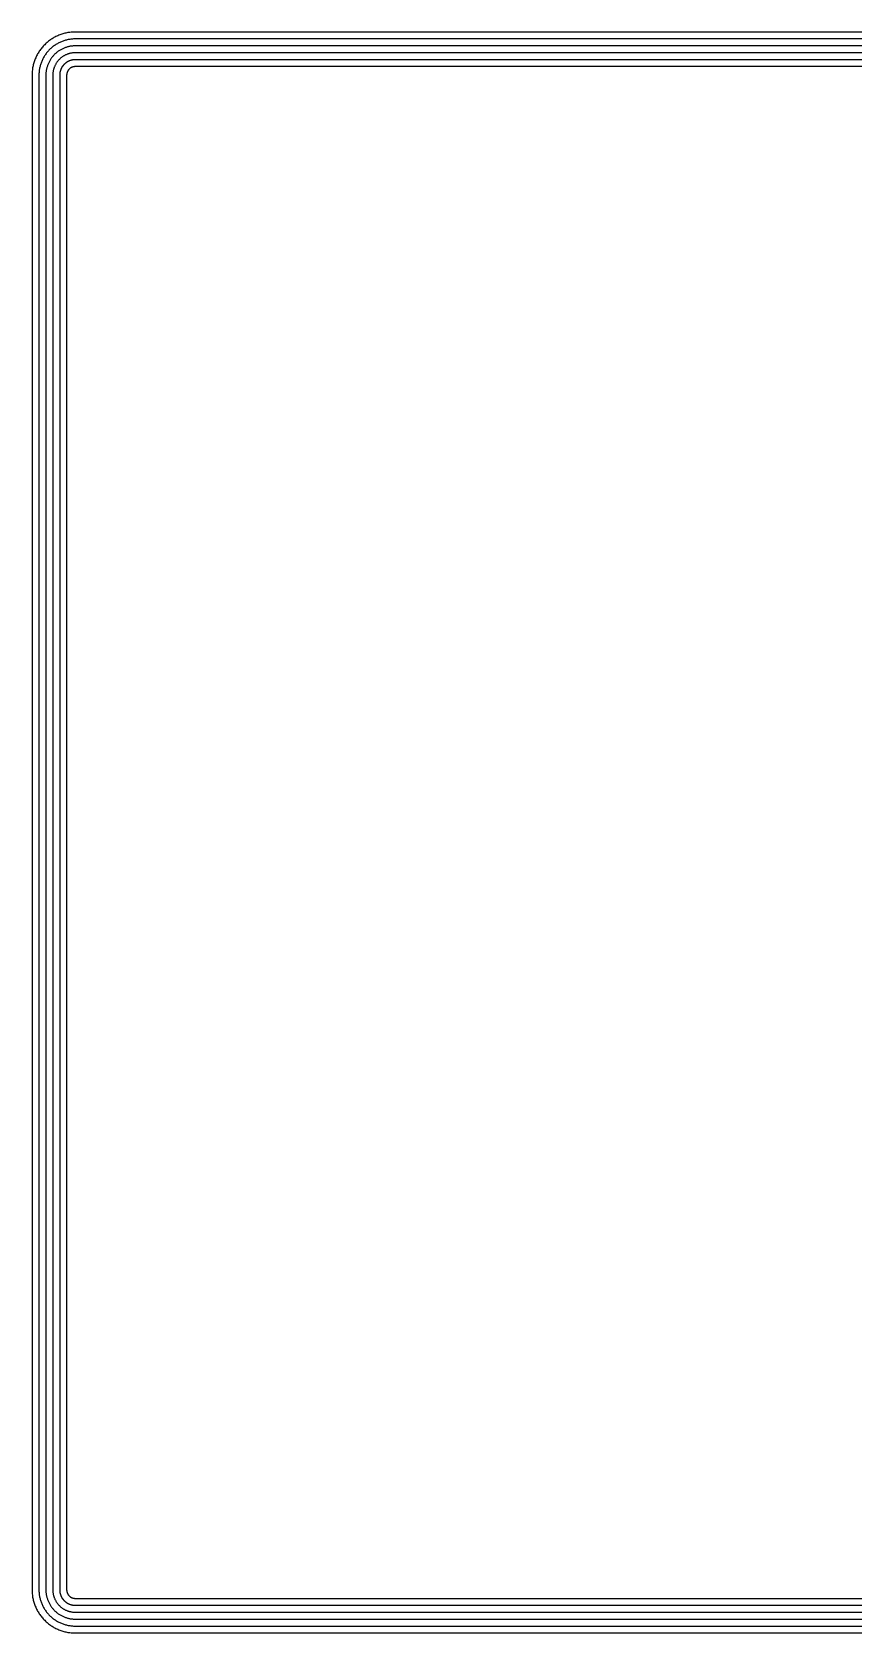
# Model space of a CAD drawing. Header units: metres. Extents: x 1.5 to 44, y 0.3 to 33.8.
# Drawn here: x 7.4 to 12.15, y 16.4 to 25.65 of the extents above; entities that cross this region are included whole.
import ezdxf

# ---------------------------------------------------------------- set-up
doc = ezdxf.new("R2010")
doc.units = ezdxf.units.M

msp = doc.modelspace()

# ---------------------------------------------------------------- linework, layer by layer
for points in [[(18.4, 25.65), (7.65, 25.65), (7.6439, 25.6499), (7.6377, 25.6497), (7.6316, 25.6493), (7.6255, 25.6488), (7.6194, 25.6481), (7.6133, 25.6473), (7.6073, 25.6463), (7.6012, 25.6452), (7.5952, 25.6439), (7.5893, 25.6425), (7.5833, 25.641), (7.5774, 25.6392), (7.5716, 25.6374), (7.5658, 25.6354), (7.56, 25.6333), (7.5543, 25.631), (7.5487, 25.6286), (7.5431, 25.626), (7.5376, 25.6233), (7.5322, 25.6205), (7.5268, 25.6175), (7.5215, 25.6144), (7.5163, 25.6112), (7.5111, 25.6079), (7.5061, 25.6044), (7.5011, 25.6008), (7.4962, 25.5971), (7.4914, 25.5933), (7.4867, 25.5893), (7.4821, 25.5853), (7.4776, 25.5811), (7.4732, 25.5768), (7.469, 25.5724), (7.4648, 25.5679), (7.4607, 25.5633), (7.4568, 25.5586), (7.4529, 25.5538), (7.4492, 25.5489), (7.4456, 25.544), (7.4421, 25.5389), (7.4388, 25.5338), (7.4356, 25.5285), (7.4325, 25.5232), (7.4295, 25.5179), (7.4267, 25.5124), (7.424, 25.5069), (7.4215, 25.5013), (7.419, 25.4957), (7.4168, 25.49), (7.4146, 25.4842), (7.4126, 25.4784), (7.4108, 25.4726), (7.4091, 25.4667), (7.4075, 25.4608), (7.4061, 25.4548), (7.4048, 25.4488), (7.4037, 25.4428), (7.4027, 25.4367), (7.4019, 25.4306), (7.4012, 25.4245), (7.4007, 25.4184)], [(18.4, 25.61), (7.65, 25.61), (7.6449, 25.6099), (7.6397, 25.6098), (7.6346, 25.6094), (7.6294, 25.609), (7.6243, 25.6084), (7.6192, 25.6077), (7.6141, 25.6069), (7.609, 25.606), (7.604, 25.6049), (7.599, 25.6037), (7.594, 25.6024), (7.5891, 25.601), (7.5841, 25.5994), (7.5793, 25.5977), (7.5744, 25.5959), (7.5696, 25.594), (7.5649, 25.592), (7.5602, 25.5899), (7.5556, 25.5876), (7.551, 25.5852), (7.5465, 25.5827), (7.5421, 25.5801), (7.5377, 25.5774), (7.5333, 25.5746), (7.5291, 25.5717), (7.5249, 25.5687), (7.5208, 25.5656), (7.5168, 25.5623), (7.5128, 25.559), (7.509, 25.5556), (7.5052, 25.5521), (7.5015, 25.5485), (7.4979, 25.5448), (7.4944, 25.541), (7.491, 25.5372), (7.4877, 25.5332), (7.4845, 25.5292), (7.4813, 25.5251), (7.4783, 25.5209), (7.4754, 25.5167), (7.4726, 25.5124), (7.4699, 25.508), (7.4673, 25.5035), (7.4648, 25.499), (7.4624, 25.4944), (7.4602, 25.4898), (7.458, 25.4851), (7.456, 25.4804), (7.4541, 25.4756), (7.4523, 25.4708), (7.4506, 25.4659), (7.4491, 25.461), (7.4476, 25.456), (7.4463, 25.451), (7.4451, 25.446), (7.444, 25.441), (7.4431, 25.4359), (7.4423, 25.4308), (7.4416, 25.4257), (7.441, 25.4206), (7.4406, 25.4155)], [(18.4, 25.57), (7.65, 25.57), (7.6458, 25.57), (7.6417, 25.5698), (7.6375, 25.5696), (7.6333, 25.5692), (7.6292, 25.5687), (7.6251, 25.5682), (7.6209, 25.5675), (7.6168, 25.5667), (7.6128, 25.5659), (7.6087, 25.5649), (7.6047, 25.5639), (7.6007, 25.5627), (7.5967, 25.5614), (7.5927, 25.5601), (7.5888, 25.5586), (7.585, 25.5571), (7.5811, 25.5554), (7.5773, 25.5537), (7.5736, 25.5519), (7.5699, 25.5499), (7.5662, 25.5479), (7.5626, 25.5458), (7.5591, 25.5436), (7.5556, 25.5414), (7.5521, 25.539), (7.5487, 25.5366), (7.5454, 25.534), (7.5422, 25.5314), (7.539, 25.5287), (7.5358, 25.526), (7.5328, 25.5231), (7.5298, 25.5202), (7.5269, 25.5172), (7.5241, 25.5142), (7.5213, 25.5111), (7.5186, 25.5079), (7.516, 25.5046), (7.5135, 25.5013), (7.511, 25.4979), (7.5087, 25.4945), (7.5064, 25.491), (7.5042, 25.4874), (7.5021, 25.4838), (7.5001, 25.4801), (7.4982, 25.4764), (7.4963, 25.4727), (7.4946, 25.4689), (7.493, 25.4651), (7.4914, 25.4612), (7.49, 25.4573), (7.4886, 25.4533), (7.4873, 25.4494), (7.4862, 25.4454), (7.4851, 25.4413), (7.4841, 25.4373), (7.4833, 25.4332), (7.4825, 25.4291), (7.4819, 25.425), (7.4813, 25.4208), (7.4808, 25.4167), (7.4805, 25.4125)], [(18.4, 25.53), (7.65, 25.53), (7.6468, 25.53), (7.6436, 25.5299), (7.6404, 25.5297), (7.6373, 25.5294), (7.6341, 25.529), (7.6309, 25.5286), (7.6278, 25.5281), (7.6247, 25.5275), (7.6215, 25.5269), (7.6184, 25.5261), (7.6153, 25.5253), (7.6123, 25.5244), (7.6092, 25.5235), (7.6062, 25.5224), (7.6032, 25.5213), (7.6003, 25.5201), (7.5973, 25.5189), (7.5944, 25.5175), (7.5916, 25.5161), (7.5887, 25.5147), (7.5859, 25.5131), (7.5832, 25.5115), (7.5805, 25.5098), (7.5778, 25.5081), (7.5752, 25.5063), (7.5726, 25.5044), (7.57, 25.5025), (7.5675, 25.5005), (7.5651, 25.4984), (7.5627, 25.4963), (7.5604, 25.4942), (7.5581, 25.4919), (7.5559, 25.4897), (7.5537, 25.4873), (7.5516, 25.4849), (7.5495, 25.4825), (7.5475, 25.48), (7.5456, 25.4775), (7.5437, 25.4749), (7.5419, 25.4722), (7.5402, 25.4696), (7.5385, 25.4668), (7.5369, 25.4641), (7.5354, 25.4613), (7.5339, 25.4585), (7.5325, 25.4556), (7.5312, 25.4527), (7.5299, 25.4498), (7.5287, 25.4468), (7.5276, 25.4438), (7.5266, 25.4408), (7.5256, 25.4377), (7.5247, 25.4347), (7.5239, 25.4316), (7.5232, 25.4285), (7.5225, 25.4254), (7.5219, 25.4222), (7.5214, 25.4191), (7.521, 25.4159), (7.5206, 25.4128), (7.5204, 25.4096)], [(18.4, 25.49), (7.65, 25.49), (7.6478, 25.49), (7.6456, 25.4899), (7.6434, 25.4898), (7.6412, 25.4896), (7.639, 25.4893), (7.6368, 25.489), (7.6346, 25.4887), (7.6325, 25.4883), (7.6303, 25.4878), (7.6281, 25.4873), (7.626, 25.4868), (7.6239, 25.4861), (7.6218, 25.4855), (7.6197, 25.4848), (7.6176, 25.484), (7.6156, 25.4832), (7.6135, 25.4823), (7.6115, 25.4814), (7.6095, 25.4804), (7.6076, 25.4794), (7.6057, 25.4783), (7.6037, 25.4772), (7.6019, 25.476), (7.6, 25.4748), (7.5982, 25.4736), (7.5964, 25.4723), (7.5946, 25.471), (7.5929, 25.4696), (7.5912, 25.4682), (7.5896, 25.4667), (7.588, 25.4652), (7.5864, 25.4637), (7.5848, 25.4621), (7.5833, 25.4605), (7.5819, 25.4588), (7.5804, 25.4571), (7.5791, 25.4554), (7.5777, 25.4536), (7.5764, 25.4518), (7.5752, 25.45), (7.574, 25.4482), (7.5728, 25.4463), (7.5717, 25.4444), (7.5706, 25.4424), (7.5696, 25.4405), (7.5687, 25.4385), (7.5677, 25.4365), (7.5669, 25.4345), (7.566, 25.4324), (7.5653, 25.4303), (7.5646, 25.4282), (7.5639, 25.4261), (7.5633, 25.424), (7.5627, 25.4219), (7.5622, 25.4197), (7.5617, 25.4176), (7.5613, 25.4154), (7.561, 25.4132), (7.5607, 25.411), (7.5604, 25.4088), (7.5603, 25.4066)], [(18.4, 25.45), (7.65, 25.45), (7.6488, 25.45), (7.6476, 25.45), (7.6463, 25.4499), (7.6451, 25.4498), (7.6439, 25.4496), (7.6427, 25.4495), (7.6415, 25.4493), (7.6403, 25.4491), (7.6391, 25.4488), (7.6379, 25.4485), (7.6367, 25.4482), (7.6355, 25.4479), (7.6343, 25.4475), (7.6332, 25.4471), (7.632, 25.4467), (7.6309, 25.4462), (7.6298, 25.4457), (7.6286, 25.4452), (7.6275, 25.4447), (7.6264, 25.4441), (7.6254, 25.4435), (7.6243, 25.4429), (7.6233, 25.4423), (7.6222, 25.4416), (7.6212, 25.4409), (7.6202, 25.4402), (7.6193, 25.4394), (7.6183, 25.4387), (7.6174, 25.4379), (7.6164, 25.4371), (7.6155, 25.4362), (7.6147, 25.4354), (7.6138, 25.4345), (7.613, 25.4336), (7.6122, 25.4327), (7.6114, 25.4317), (7.6106, 25.4308), (7.6099, 25.4298), (7.6091, 25.4288), (7.6084, 25.4278), (7.6078, 25.4268), (7.6071, 25.4257), (7.6065, 25.4247), (7.6059, 25.4236), (7.6054, 25.4225), (7.6048, 25.4214), (7.6043, 25.4203), (7.6038, 25.4191), (7.6034, 25.418), (7.6029, 25.4169), (7.6025, 25.4157), (7.6022, 25.4145), (7.6018, 25.4133), (7.6015, 25.4122), (7.6012, 25.411), (7.601, 25.4098), (7.6007, 25.4086), (7.6006, 25.4073), (7.6004, 25.4061), (7.6003, 25.4049), (7.6001, 25.4037)], [(7.4007, 25.4184), (7.4003, 25.4123), (7.4001, 25.4061), (7.4, 25.4), (7.4, 16.65), (7.4001, 16.6439), (7.4003, 16.6377), (7.4007, 16.6316), (7.4012, 16.6255), (7.4019, 16.6194), (7.4027, 16.6133), (7.4037, 16.6073), (7.4048, 16.6012), (7.4061, 16.5952), (7.4075, 16.5893), (7.4091, 16.5833), (7.4108, 16.5774), (7.4126, 16.5716), (7.4146, 16.5658), (7.4168, 16.56), (7.419, 16.5543), (7.4215, 16.5487), (7.424, 16.5431), (7.4267, 16.5376), (7.4295, 16.5322), (7.4325, 16.5268), (7.4356, 16.5215), (7.4388, 16.5163), (7.4421, 16.5111), (7.4456, 16.5061), (7.4492, 16.5011), (7.4529, 16.4962), (7.4568, 16.4914), (7.4607, 16.4867), (7.4648, 16.4821), (7.469, 16.4776), (7.4732, 16.4732), (7.4776, 16.469), (7.4821, 16.4648), (7.4867, 16.4607), (7.4914, 16.4568), (7.4962, 16.4529), (7.5011, 16.4492), (7.5061, 16.4456), (7.5111, 16.4421), (7.5163, 16.4388), (7.5215, 16.4356), (7.5268, 16.4325), (7.5322, 16.4295), (7.5376, 16.4267), (7.5431, 16.424), (7.5487, 16.4215), (7.5543, 16.419), (7.56, 16.4168), (7.5658, 16.4146), (7.5716, 16.4126), (7.5774, 16.4108), (7.5833, 16.4091), (7.5893, 16.4075), (7.5952, 16.4061), (7.6012, 16.4048), (7.6073, 16.4037), (7.6133, 16.4027), (7.6194, 16.4019), (7.6255, 16.4012), (7.6316, 16.4007), (7.6377, 16.4003), (7.6439, 16.4001), (7.65, 16.4), (18.4, 16.4)], [(7.4406, 25.4155), (7.4403, 25.4103), (7.4401, 25.4052), (7.44, 25.4), (7.44, 16.65), (7.4401, 16.6449), (7.4403, 16.6397), (7.4406, 16.6346), (7.441, 16.6294), (7.4416, 16.6243), (7.4423, 16.6192), (7.4431, 16.6141), (7.444, 16.609), (7.4451, 16.604), (7.4463, 16.599), (7.4476, 16.594), (7.4491, 16.5891), (7.4506, 16.5841), (7.4523, 16.5793), (7.4541, 16.5744), (7.456, 16.5696), (7.458, 16.5649), (7.4602, 16.5602), (7.4624, 16.5556), (7.4648, 16.551), (7.4673, 16.5465), (7.4699, 16.5421), (7.4726, 16.5377), (7.4754, 16.5333), (7.4783, 16.5291), (7.4813, 16.5249), (7.4845, 16.5208), (7.4877, 16.5168), (7.491, 16.5128), (7.4944, 16.509), (7.4979, 16.5052), (7.5015, 16.5015), (7.5052, 16.4979), (7.509, 16.4944), (7.5128, 16.491), (7.5168, 16.4877), (7.5208, 16.4845), (7.5249, 16.4813), (7.5291, 16.4783), (7.5333, 16.4754), (7.5377, 16.4726), (7.5421, 16.4699), (7.5465, 16.4673), (7.551, 16.4648), (7.5556, 16.4624), (7.5602, 16.4602), (7.5649, 16.458), (7.5696, 16.456), (7.5744, 16.4541), (7.5793, 16.4523), (7.5841, 16.4506), (7.5891, 16.4491), (7.594, 16.4476), (7.599, 16.4463), (7.604, 16.4451), (7.609, 16.444), (7.6141, 16.4431), (7.6192, 16.4423), (7.6243, 16.4416), (7.6294, 16.441), (7.6346, 16.4406), (7.6397, 16.4403), (7.6449, 16.4401), (7.65, 16.44), (18.4, 16.44)], [(7.4805, 25.4125), (7.4802, 25.4084), (7.4801, 25.4042), (7.48, 25.4), (7.48, 16.65), (7.4801, 16.6458), (7.4802, 16.6417), (7.4805, 16.6375), (7.4808, 16.6333), (7.4813, 16.6292), (7.4819, 16.6251), (7.4825, 16.6209), (7.4833, 16.6168), (7.4841, 16.6128), (7.4851, 16.6087), (7.4862, 16.6047), (7.4873, 16.6007), (7.4886, 16.5967), (7.49, 16.5927), (7.4914, 16.5888), (7.493, 16.585), (7.4946, 16.5811), (7.4963, 16.5773), (7.4982, 16.5736), (7.5001, 16.5699), (7.5021, 16.5662), (7.5042, 16.5626), (7.5064, 16.5591), (7.5087, 16.5556), (7.511, 16.5521), (7.5135, 16.5487), (7.516, 16.5454), (7.5186, 16.5422), (7.5213, 16.539), (7.5241, 16.5358), (7.5269, 16.5328), (7.5298, 16.5298), (7.5328, 16.5269), (7.5358, 16.5241), (7.539, 16.5213), (7.5422, 16.5186), (7.5454, 16.516), (7.5487, 16.5135), (7.5521, 16.511), (7.5556, 16.5087), (7.5591, 16.5064), (7.5626, 16.5042), (7.5662, 16.5021), (7.5699, 16.5001), (7.5736, 16.4982), (7.5773, 16.4963), (7.5811, 16.4946), (7.585, 16.493), (7.5888, 16.4914), (7.5927, 16.49), (7.5967, 16.4886), (7.6007, 16.4873), (7.6047, 16.4862), (7.6087, 16.4851), (7.6128, 16.4841), (7.6168, 16.4833), (7.6209, 16.4825), (7.6251, 16.4819), (7.6292, 16.4813), (7.6333, 16.4808), (7.6375, 16.4805), (7.6417, 16.4802), (7.6458, 16.4801), (7.65, 16.48), (18.4, 16.48)], [(7.5204, 25.4096), (7.5202, 25.4064), (7.5201, 25.4032), (7.52, 25.4), (7.52, 16.65), (7.5201, 16.6468), (7.5202, 16.6436), (7.5204, 16.6404), (7.5206, 16.6373), (7.521, 16.6341), (7.5214, 16.6309), (7.5219, 16.6278), (7.5225, 16.6247), (7.5232, 16.6215), (7.5239, 16.6184), (7.5247, 16.6153), (7.5256, 16.6123), (7.5266, 16.6092), (7.5276, 16.6062), (7.5287, 16.6032), (7.5299, 16.6003), (7.5312, 16.5973), (7.5325, 16.5944), (7.5339, 16.5916), (7.5354, 16.5887), (7.5369, 16.5859), (7.5385, 16.5832), (7.5402, 16.5805), (7.5419, 16.5778), (7.5437, 16.5752), (7.5456, 16.5726), (7.5475, 16.57), (7.5495, 16.5675), (7.5516, 16.5651), (7.5537, 16.5627), (7.5559, 16.5604), (7.5581, 16.5581), (7.5604, 16.5559), (7.5627, 16.5537), (7.5651, 16.5516), (7.5675, 16.5495), (7.57, 16.5475), (7.5726, 16.5456), (7.5752, 16.5437), (7.5778, 16.5419), (7.5805, 16.5402), (7.5832, 16.5385), (7.5859, 16.5369), (7.5887, 16.5354), (7.5916, 16.5339), (7.5944, 16.5325), (7.5973, 16.5312), (7.6003, 16.5299), (7.6032, 16.5287), (7.6062, 16.5276), (7.6092, 16.5266), (7.6123, 16.5256), (7.6153, 16.5247), (7.6184, 16.5239), (7.6215, 16.5232), (7.6247, 16.5225), (7.6278, 16.5219), (7.6309, 16.5214), (7.6341, 16.521), (7.6373, 16.5206), (7.6404, 16.5204), (7.6436, 16.5202), (7.6468, 16.5201), (7.65, 16.52), (18.4, 16.52)], [(7.5603, 25.4066), (7.5601, 25.4044), (7.56, 25.4022), (7.56, 25.4), (7.56, 16.65), (7.56, 16.6478), (7.5601, 16.6456), (7.5603, 16.6434), (7.5604, 16.6412), (7.5607, 16.639), (7.561, 16.6368), (7.5613, 16.6346), (7.5617, 16.6325), (7.5622, 16.6303), (7.5627, 16.6281), (7.5633, 16.626), (7.5639, 16.6239), (7.5646, 16.6218), (7.5653, 16.6197), (7.566, 16.6176), (7.5669, 16.6156), (7.5677, 16.6135), (7.5687, 16.6115), (7.5696, 16.6095), (7.5706, 16.6076), (7.5717, 16.6057), (7.5728, 16.6037), (7.574, 16.6019), (7.5752, 16.6), (7.5764, 16.5982), (7.5777, 16.5964), (7.5791, 16.5946), (7.5804, 16.5929), (7.5819, 16.5912), (7.5833, 16.5896), (7.5848, 16.588), (7.5864, 16.5864), (7.588, 16.5848), (7.5896, 16.5833), (7.5912, 16.5819), (7.5929, 16.5804), (7.5946, 16.5791), (7.5964, 16.5777), (7.5982, 16.5764), (7.6, 16.5752), (7.6019, 16.574), (7.6037, 16.5728), (7.6057, 16.5717), (7.6076, 16.5706), (7.6095, 16.5696), (7.6115, 16.5687), (7.6135, 16.5677), (7.6156, 16.5669), (7.6176, 16.566), (7.6197, 16.5653), (7.6218, 16.5646), (7.6239, 16.5639), (7.626, 16.5633), (7.6281, 16.5627), (7.6303, 16.5622), (7.6325, 16.5617), (7.6346, 16.5613), (7.6368, 16.561), (7.639, 16.5607), (7.6412, 16.5604), (7.6434, 16.5603), (7.6456, 16.5601), (7.6478, 16.56), (7.65, 16.56), (18.4, 16.56)], [(7.6001, 25.4037), (7.6001, 25.4025), (7.6, 25.4012), (7.6, 25.4), (7.6, 16.65), (7.6, 16.6488), (7.6001, 16.6476), (7.6001, 16.6463), (7.6003, 16.6451), (7.6004, 16.6439), (7.6006, 16.6427), (7.6007, 16.6415), (7.601, 16.6403), (7.6012, 16.6391), (7.6015, 16.6379), (7.6018, 16.6367), (7.6022, 16.6355), (7.6025, 16.6343), (7.6029, 16.6332), (7.6034, 16.632), (7.6038, 16.6309), (7.6043, 16.6298), (7.6048, 16.6286), (7.6054, 16.6275), (7.6059, 16.6264), (7.6065, 16.6254), (7.6071, 16.6243), (7.6078, 16.6233), (7.6084, 16.6222), (7.6091, 16.6212), (7.6099, 16.6202), (7.6106, 16.6193), (7.6114, 16.6183), (7.6122, 16.6174), (7.613, 16.6164), (7.6138, 16.6155), (7.6147, 16.6147), (7.6155, 16.6138), (7.6164, 16.613), (7.6174, 16.6122), (7.6183, 16.6114), (7.6193, 16.6106), (7.6202, 16.6099), (7.6212, 16.6091), (7.6222, 16.6084), (7.6233, 16.6078), (7.6243, 16.6071), (7.6254, 16.6065), (7.6264, 16.6059), (7.6275, 16.6054), (7.6286, 16.6048), (7.6298, 16.6043), (7.6309, 16.6038), (7.632, 16.6034), (7.6332, 16.6029), (7.6343, 16.6025), (7.6355, 16.6022), (7.6367, 16.6018), (7.6379, 16.6015), (7.6391, 16.6012), (7.6403, 16.601), (7.6415, 16.6007), (7.6427, 16.6006), (7.6439, 16.6004), (7.6451, 16.6003), (7.6463, 16.6001), (7.6476, 16.6001), (7.6488, 16.6), (7.65, 16.6), (18.4, 16.6)]]:
    msp.add_lwpolyline(points)

doc.saveas('drawing.dxf')
